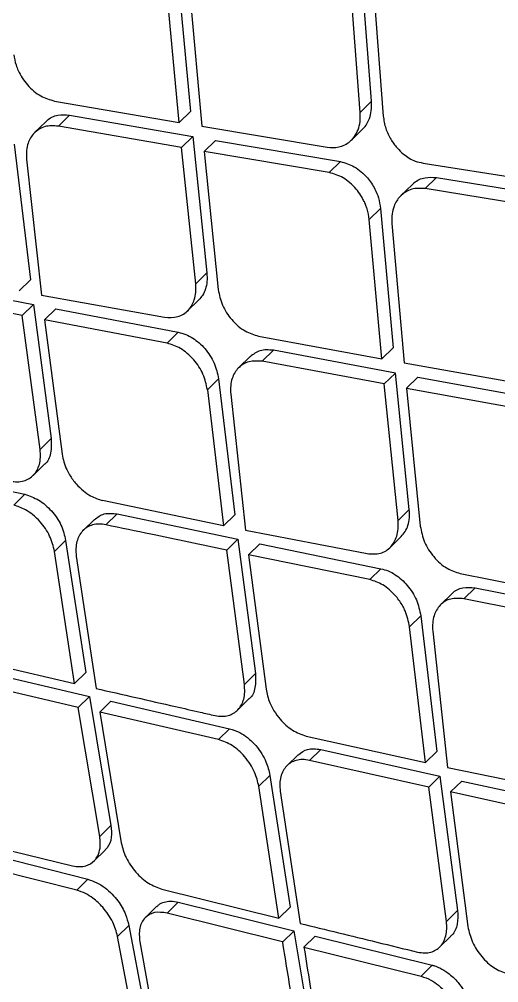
# Model space of a CAD drawing. Extents: x 525 to 613, y 487 to 635.
# Drawn here: x 602.214 to 602.765, y 577.558 to 578.665 of the extents above; entities that cross this region are included whole.
import ezdxf

# ---------------------------------------------------------------- set-up
doc = ezdxf.new("R2010")
doc.units = 0
doc.header["$MEASUREMENT"] = 0
doc.layers.add('1', color=4, linetype='Continuous')
doc.layers.add('STD TEST', color=3, linetype='Continuous')

# ---------------------------------------------------------------- blocks, each defined once
blk = doc.blocks.new('2023 VANGUARD')
at = {"layer": '1', "color": 3, "linetype": 'Continuous', "lineweight": 25}
for p, q in [((33.6592, -14.1205), (33.6467, -13.9586)), ((33.6462, -14.1332), (33.6338, -13.9713)), ((33.4361, -13.9726), (33.451, -14.1321)), ((33.6603, -13.9753), (33.6725, -14.1374)), ((33.4381, -14.1448), (33.4232, -13.9853)), ((33.4495, -13.9895), (33.4642, -14.1492)), ((33.2948, -14.1202), (33.4381, -14.1448)), ((33.6462, -14.1332), (33.6592, -14.1205)), ((33.2993, -14.149), (33.3121, -14.1364)), ((33.3121, -14.1364), (33.4538, -14.161)), ((33.4381, -14.1448), (33.451, -14.1322)), ((33.2848, -14.144), (33.272, -14.1565)), ((33.4409, -14.1736), (33.2993, -14.149)), ((33.4642, -14.1492), (33.608, -14.1733)), ((33.636, -14.1651), (33.6488, -14.1525)), ((33.2484, -14.1699), (33.2672, -14.3256)), ((33.4409, -14.1736), (33.4538, -14.161)), ((33.4538, -14.161), (33.4699, -14.3176)), ((33.467, -14.1781), (33.4798, -14.1655)), ((33.4798, -14.1655), (33.6235, -14.1898)), ((33.4571, -14.3302), (33.4409, -14.1736)), ((33.467, -14.1781), (33.483, -14.3365)), ((33.6105, -14.2024), (33.467, -14.1781)), ((33.2627, -14.187), (33.2799, -14.3431)), ((33.6105, -14.2024), (33.6234, -14.1898)), ((33.7184, -14.1914), (33.8632, -14.2145)), ((33.7207, -14.2207), (33.7337, -14.208)), ((33.7337, -14.208), (33.8782, -14.2314)), ((33.7057, -14.2163), (33.6929, -14.2288)), ((33.8652, -14.2441), (33.7207, -14.2207)), ((33.6694, -14.2437), (33.6565, -14.2563)), ((33.6694, -14.2437), (33.6839, -14.4036)), ((33.671, -14.4162), (33.6565, -14.2563)), ((33.6826, -14.2607), (33.6968, -14.4209)), ((33.1304, -14.3263), (33.2708, -14.3538)), ((33.2544, -14.3382), (33.2672, -14.3256)), ((33.4571, -14.3302), (33.4699, -14.3176)), ((33.2579, -14.3663), (33.1176, -14.3388)), ((33.2799, -14.3431), (33.4212, -14.3685)), ((33.4478, -14.3611), (33.4607, -14.3485)), ((33.2579, -14.3663), (33.2707, -14.3538)), ((33.2708, -14.3538), (33.2911, -14.5079)), ((33.2834, -14.3713), (33.2963, -14.3587)), ((33.2963, -14.3587), (33.4371, -14.3858)), ((33.2783, -14.5204), (33.2579, -14.3663)), ((33.2834, -14.3713), (33.3036, -14.5257)), ((33.4242, -14.3983), (33.2834, -14.3713)), ((33.437, -14.3858), (33.4242, -14.3983)), ((33.5292, -14.3901), (33.671, -14.4162)), ((33.671, -14.4162), (33.6839, -14.4036)), ((33.5195, -14.4137), (33.5066, -14.4263)), ((33.5336, -14.419), (33.5464, -14.4064)), ((33.6867, -14.4325), (33.5464, -14.4064)), ((33.6738, -14.4451), (33.5336, -14.419)), ((33.6968, -14.4209), (33.8392, -14.4463)), ((33.6866, -14.4325), (33.6738, -14.4451)), ((33.7025, -14.5894), (33.6867, -14.4325)), ((33.7124, -14.4372), (33.6995, -14.4498)), ((33.7124, -14.4372), (33.8546, -14.4629)), ((33.4834, -14.4393), (33.4705, -14.4519)), ((33.4834, -14.4393), (33.502, -14.5952)), ((33.6896, -14.602), (33.6738, -14.4451)), ((33.4705, -14.4519), (33.4891, -14.6078)), ((33.4974, -14.4567), (33.5144, -14.613)), ((33.6995, -14.4498), (33.8416, -14.4756)), ((33.6995, -14.4498), (33.7152, -14.6085)), ((33.2783, -14.5204), (33.2911, -14.5079)), ((33.1228, -14.5421), (33.2609, -14.5718)), ((33.2702, -14.5502), (33.283, -14.5376)), ((33.2481, -14.5843), (33.2609, -14.5718)), ((33.4891, -14.6078), (33.3502, -14.5789)), ((33.6896, -14.602), (33.7025, -14.5894)), ((33.3407, -14.6007), (33.3279, -14.6132)), ((33.354, -14.6068), (33.3668, -14.5943)), ((33.3668, -14.5943), (33.5055, -14.6233)), ((33.4891, -14.6078), (33.502, -14.5952)), ((33.5144, -14.613), (33.6541, -14.6399)), ((33.3077, -14.6249), (33.2949, -14.6374)), ((33.3077, -14.6249), (33.3307, -14.7764)), ((33.4927, -14.6359), (33.5055, -14.6234)), ((33.5055, -14.6233), (33.5258, -14.7775)), ((33.6804, -14.6328), (33.6933, -14.6202)), ((33.513, -14.7901), (33.4927, -14.6359)), ((33.5179, -14.6412), (33.5308, -14.6286)), ((33.5308, -14.6286), (33.6699, -14.6572)), ((33.3178, -14.789), (33.2949, -14.6374)), ((33.3199, -14.6429), (33.3426, -14.7947)), ((33.6571, -14.6698), (33.5179, -14.6412)), ((33.5179, -14.6412), (33.5379, -14.7956)), ((33.6571, -14.6698), (33.6699, -14.6572)), ((33.7609, -14.6627), (33.9012, -14.6902)), ((33.7652, -14.6917), (33.7781, -14.679)), ((33.7781, -14.6791), (33.9168, -14.7066)), ((33.7514, -14.6861), (33.7385, -14.6986)), ((33.9039, -14.7192), (33.7652, -14.6917)), ((33.7029, -14.7239), (33.7158, -14.7113)), ((33.7158, -14.7113), (33.7342, -14.8673)), ((33.7213, -14.8799), (33.7029, -14.7239)), ((33.7295, -14.7289), (33.7463, -14.8854)), ((33.1816, -14.7575), (33.3178, -14.789)), ((33.2003, -14.7724), (33.335, -14.8038)), ((33.3178, -14.789), (33.3307, -14.7764)), ((33.5258, -14.7775), (33.513, -14.7901)), ((33.3222, -14.8164), (33.1875, -14.7849)), ((33.3222, -14.8164), (33.335, -14.8038)), ((33.335, -14.8038), (33.3597, -14.952)), ((33.3469, -14.8221), (33.3597, -14.8095)), ((33.3597, -14.8095), (33.4961, -14.8409)), ((33.505, -14.8198), (33.5179, -14.8071)), ((33.3469, -14.9646), (33.3222, -14.8164)), ((33.4833, -14.8535), (33.3469, -14.8221)), ((33.3469, -14.8221), (33.3716, -14.972)), ((33.4833, -14.8535), (33.4961, -14.8409)), ((33.5841, -14.8494), (33.7213, -14.8799)), ((33.5879, -14.8773), (33.6007, -14.8647)), ((33.6007, -14.8647), (33.7377, -14.8954)), ((33.7213, -14.8799), (33.7342, -14.8673)), ((33.5749, -14.8708), (33.5621, -14.8833)), ((33.7248, -14.908), (33.5879, -14.8773)), ((33.7463, -14.8854), (33.8844, -14.9139)), ((33.5296, -14.9071), (33.5424, -14.8945)), ((33.5424, -14.8945), (33.5655, -15.0459)), ((33.7248, -14.908), (33.7377, -14.8954)), ((33.7377, -14.8954), (33.758, -15.0496)), ((33.7498, -14.9136), (33.7627, -14.901)), ((33.7627, -14.901), (33.9002, -14.9312)), ((33.5527, -15.0585), (33.5296, -14.9071)), ((33.5543, -14.9128), (33.5771, -15.0645)), ((33.7452, -15.0622), (33.7248, -14.908)), ((33.7498, -14.9136), (33.7698, -15.0681)), ((33.8873, -14.9438), (33.7498, -14.9136)), ((33.3469, -14.9646), (33.3597, -14.952)), ((33.1816, -14.9659), (33.3157, -14.9983)), ((33.1996, -14.9798), (33.3333, -15.0138)), ((33.3401, -14.993), (33.353, -14.9804)), ((33.3204, -15.0264), (33.1867, -14.9924)), ((33.3204, -15.0264), (33.3333, -15.0138)), ((33.4182, -15.0252), (33.5527, -15.0585)), ((33.4122, -15.0452), (33.3994, -15.0577)), ((33.4242, -15.0526), (33.4371, -15.04)), ((33.4371, -15.04), (33.5699, -15.0732)), ((33.557, -15.0858), (33.4242, -15.0526)), ((33.5527, -15.0585), (33.5655, -15.0459)), ((33.7452, -15.0622), (33.758, -15.0496)), ((33.3673, -15.0794), (33.3802, -15.0668)), ((33.3802, -15.0668), (33.4083, -15.2134)), ((33.5699, -15.0733), (33.5571, -15.0858)), ((33.5699, -15.0732), (33.5949, -15.2212)), ((33.3954, -15.226), (33.3673, -15.0794)), ((33.3928, -15.0855), (33.4194, -15.2325)), ((33.5943, -15.0793), (33.5815, -15.0919)), ((33.5943, -15.0793), (33.7289, -15.1125)), ((33.7374, -15.0917), (33.7503, -15.0791)), ((33.5815, -15.0919), (33.716, -15.1251)), ((33.716, -15.1251), (33.7288, -15.1125))]:
    blk.add_line(p, q, dxfattribs=at)
for points, knots in [([(26.8663, -9.7116), (26.937, -9.7812), (27.0812, -9.923), (27.2872, -10.1253), (27.4722, -10.3069), (27.6216, -10.4534), (27.7474, -10.5767), (27.8647, -10.6918), (27.9896, -10.8141), (28.1434, -10.965), (28.3305, -11.1483), (28.5539, -11.3673), (28.7978, -11.6064), (29.1727, -11.974), (29.664, -12.4562), (30.258, -13.0407), (30.9241, -13.6973), (31.6654, -14.4298), (32.3021, -15.0605), (32.756, -15.5099), (33.0391, -15.7902), (33.347, -16.0949), (33.6662, -16.4106), (33.8829, -16.6245), (33.9883, -16.7285)], [0, 0, 0, 0, 0.029767, 0.060688, 0.086611, 0.107534, 0.123455, 0.139475, 0.15683, 0.175896, 0.204115, 0.235405, 0.26976, 0.306593, 0.392938, 0.476282, 0.556631, 0.673578, 0.789035, 0.825555, 0.865273, 0.90861, 0.955567, 1, 1, 1, 1]), ([(33.9893, -16.6933), (33.9889, -16.6929), (33.9856, -16.6895), (33.9746, -16.6784), (33.9354, -16.6386), (33.7891, -16.4902), (33.2206, -15.9119), (32.0987, -14.7662), (31.072, -13.7471), (30.4807, -13.1602)], [0, 0, 0, 0, 0.000353, 0.002828, 0.009436, 0.033986, 0.128384, 0.498019, 1, 1, 1, 1]), ([(33.2481, -14.067), (33.2488, -14.071), (33.2498, -14.077), (33.2546, -14.089), (33.2614, -14.0997), (33.271, -14.1089), (33.2814, -14.1163), (33.2895, -14.1186), (33.2948, -14.1202)], [0, 0, 0, 0, 0.163472, 0.250582, 0.499861, 0.633896, 0.762075, 1, 1, 1, 1]), ([(33.6487, -14.1524), (33.649, -14.1522), (33.6527, -14.1492), (33.6564, -14.142), (33.6594, -14.1312), (33.6593, -14.1242), (33.6592, -14.1205)], [0, 0, 0, 0, 0.037811, 0.447722, 0.706248, 1, 1, 1, 1]), ([(33.285, -14.1441), (33.2854, -14.1436), (33.2889, -14.1396), (33.298, -14.1356), (33.3076, -14.1361), (33.3121, -14.1364)], [0, 0, 0, 0, 0.073946, 0.5627, 1, 1, 1, 1]), ([(33.608, -14.1733), (33.6126, -14.1735), (33.6224, -14.1741), (33.633, -14.1684), (33.64, -14.1609), (33.644, -14.1532), (33.6464, -14.1439), (33.6463, -14.1368), (33.6462, -14.1332)], [0, 0, 0, 0, 0.208143, 0.443363, 0.571931, 0.707531, 0.850209, 1, 1, 1, 1]), ([(33.6725, -14.1374), (33.6733, -14.1422), (33.6747, -14.1514), (33.6808, -14.1639), (33.688, -14.1739), (33.6973, -14.1828), (33.7074, -14.1893), (33.7153, -14.1908), (33.7184, -14.1914)], [0, 0, 0, 0, 0.194372, 0.368901, 0.523578, 0.658412, 0.867997, 1, 1, 1, 1]), ([(33.2993, -14.149), (33.294, -14.1487), (33.286, -14.1482), (33.277, -14.1523), (33.2697, -14.158), (33.2647, -14.1666), (33.2623, -14.1771), (33.2626, -14.1836), (33.2627, -14.187)], [0, 0, 0, 0, 0.244456, 0.370904, 0.499865, 0.723932, 0.855571, 1, 1, 1, 1]), ([(33.6234, -14.1898), (33.6288, -14.1913), (33.6371, -14.1937), (33.6474, -14.2012), (33.6558, -14.2095), (33.6626, -14.2199), (33.6677, -14.232), (33.6688, -14.2396), (33.6694, -14.2437)], [0, 0, 0, 0, 0.240637, 0.367491, 0.498365, 0.694731, 0.833848, 1, 1, 1, 1]), ([(33.6565, -14.2563), (33.6559, -14.2522), (33.6551, -14.2468), (33.6529, -14.2407), (33.6521, -14.2386), (33.6518, -14.2379), (33.6518, -14.2379), (33.6518, -14.2379), (33.6518, -14.2379), (33.6518, -14.2378), (33.6517, -14.2378), (33.6517, -14.2376), (33.6515, -14.2372), (33.6512, -14.2365), (33.6505, -14.2351), (33.6491, -14.2324), (33.6463, -14.2275), (33.6414, -14.2208), (33.6345, -14.2139), (33.6242, -14.2063), (33.6159, -14.204), (33.6105, -14.2024)], [0, 0, 0, 0, 0.167286, 0.219661, 0.251057, 0.251406, 0.251423, 0.251458, 0.251596, 0.251871, 0.252422, 0.254623, 0.259014, 0.26775, 0.285035, 0.318861, 0.383524, 0.500884, 0.631347, 0.758344, 1, 1, 1, 1]), ([(33.7058, -14.2165), (33.7065, -14.2157), (33.7104, -14.2115), (33.7199, -14.2073), (33.7293, -14.2078), (33.7337, -14.208)], [0, 0, 0, 0, 0.102961, 0.586284, 1, 1, 1, 1]), ([(33.7207, -14.2207), (33.7154, -14.2205), (33.7073, -14.2201), (33.698, -14.2245), (33.6905, -14.2304), (33.6852, -14.2392), (33.6823, -14.2501), (33.6825, -14.257), (33.6826, -14.2607)], [0, 0, 0, 0, 0.241665, 0.368805, 0.499911, 0.712325, 0.846851, 1, 1, 1, 1]), ([(33.4699, -14.3176), (33.4701, -14.3209), (33.4704, -14.3275), (33.4685, -14.3361), (33.4654, -14.3433), (33.4621, -14.3468), (33.4606, -14.3484)], [0, 0, 0, 0, 0.269518, 0.530365, 0.782615, 1, 1, 1, 1]), ([(33.4212, -14.3685), (33.4265, -14.3687), (33.437, -14.3693), (33.4492, -14.3614), (33.4553, -14.3506), (33.4576, -14.3399), (33.4572, -14.3335), (33.4571, -14.3302)], [0, 0, 0, 0, 0.248863, 0.499207, 0.728584, 0.859141, 1, 1, 1, 1]), ([(33.483, -14.3365), (33.4842, -14.3426), (33.4867, -14.3548), (33.4962, -14.3693), (33.5057, -14.3787), (33.516, -14.3862), (33.524, -14.3886), (33.5292, -14.3902)], [0, 0, 0, 0, 0.249843, 0.499322, 0.635836, 0.764929, 1, 1, 1, 1]), ([(33.4371, -14.3858), (33.4399, -14.3865), (33.4455, -14.3879), (33.4563, -14.3935), (33.4683, -14.4041), (33.4794, -14.421), (33.4821, -14.4332), (33.4834, -14.4393)], [0, 0, 0, 0, 0.131184, 0.257924, 0.497218, 0.748582, 1, 1, 1, 1]), ([(33.4705, -14.4519), (33.4692, -14.4458), (33.4667, -14.4337), (33.4571, -14.4192), (33.4477, -14.4098), (33.4374, -14.4024), (33.4294, -14.3999), (33.4242, -14.3983)], [0, 0, 0, 0, 0.249634, 0.499696, 0.635091, 0.763938, 1, 1, 1, 1]), ([(33.5464, -14.4064), (33.5411, -14.406), (33.5307, -14.4052), (33.5232, -14.411), (33.5196, -14.4139)], [0, 0, 0, 0, 0.510095, 1, 1, 1, 1]), ([(33.5336, -14.419), (33.5283, -14.4187), (33.5177, -14.4181), (33.5055, -14.4258), (33.4992, -14.4365), (33.4969, -14.4471), (33.4972, -14.4534), (33.4974, -14.4567)], [0, 0, 0, 0, 0.247032, 0.49923, 0.729617, 0.859916, 1, 1, 1, 1]), ([(33.2911, -14.5079), (33.2912, -14.5135), (33.2915, -14.5247), (33.2874, -14.5349), (33.2831, -14.5373), (33.2829, -14.5375)], [0, 0, 0, 0, 0.48487, 0.968332, 1, 1, 1, 1]), ([(33.2441, -14.5566), (33.2468, -14.557), (33.2522, -14.5578), (33.2618, -14.5563), (33.2716, -14.5505), (33.2773, -14.54), (33.2791, -14.5295), (33.2786, -14.5235), (33.2783, -14.5204)], [0, 0, 0, 0, 0.130826, 0.257892, 0.499804, 0.74092, 0.868332, 1, 1, 1, 1]), ([(33.3035, -14.5257), (33.3049, -14.5317), (33.3068, -14.5398), (33.3131, -14.5513), (33.3193, -14.5599), (33.3277, -14.5679), (33.338, -14.5751), (33.3455, -14.5775), (33.3502, -14.5789)], [0, 0, 0, 0, 0.249456, 0.338534, 0.499918, 0.650657, 0.784388, 1, 1, 1, 1]), ([(33.2949, -14.6374), (33.2934, -14.6315), (33.2905, -14.6196), (33.2804, -14.6048), (33.2703, -14.5952), (33.26, -14.5881), (33.2526, -14.5857), (33.2481, -14.5843)], [0, 0, 0, 0, 0.249766, 0.499436, 0.654498, 0.789749, 1, 1, 1, 1]), ([(33.6933, -14.6202), (33.6949, -14.6184), (33.6981, -14.6148), (33.7012, -14.6075), (33.703, -14.599), (33.7026, -14.5926), (33.7025, -14.5894)], [0, 0, 0, 0, 0.233517, 0.482488, 0.737948, 1, 1, 1, 1]), ([(33.3408, -14.6008), (33.3443, -14.5981), (33.3514, -14.5927), (33.3616, -14.5937), (33.3668, -14.5943)], [0, 0, 0, 0, 0.488909, 1, 1, 1, 1]), ([(33.6541, -14.6399), (33.6594, -14.6402), (33.6698, -14.6409), (33.6818, -14.633), (33.6879, -14.6222), (33.6901, -14.6115), (33.6898, -14.6052), (33.6896, -14.602)], [0, 0, 0, 0, 0.250814, 0.499227, 0.732582, 0.862136, 1, 1, 1, 1]), ([(33.354, -14.6068), (33.3513, -14.6064), (33.3459, -14.6056), (33.3363, -14.6071), (33.3264, -14.6129), (33.3208, -14.6235), (33.3191, -14.6339), (33.3196, -14.6399), (33.3199, -14.6429)], [0, 0, 0, 0, 0.129214, 0.255748, 0.499786, 0.74226, 0.869344, 1, 1, 1, 1]), ([(33.4927, -14.6359), (33.4637, -14.6299), (33.4174, -14.6202), (33.3712, -14.6105), (33.354, -14.6068)], [0, 0, 0, 0, 0.626411, 1, 1, 1, 1]), ([(33.7152, -14.6085), (33.7165, -14.6147), (33.7189, -14.6269), (33.7284, -14.6416), (33.7378, -14.6511), (33.748, -14.6587), (33.7559, -14.6611), (33.7609, -14.6627)], [0, 0, 0, 0, 0.249711, 0.499319, 0.638445, 0.768404, 1, 1, 1, 1]), ([(33.6699, -14.6572), (33.6728, -14.6579), (33.6783, -14.6594), (33.6889, -14.6652), (33.7009, -14.6759), (33.7118, -14.6929), (33.7144, -14.7051), (33.7158, -14.7113)], [0, 0, 0, 0, 0.130521, 0.257131, 0.49774, 0.748987, 1, 1, 1, 1]), ([(33.7029, -14.7239), (33.7016, -14.7178), (33.6995, -14.7077), (33.6928, -14.6961), (33.6867, -14.688), (33.6801, -14.6814), (33.67, -14.6739), (33.6621, -14.6714), (33.6571, -14.6698)], [0, 0, 0, 0, 0.249385, 0.412079, 0.50042, 0.638409, 0.768094, 1, 1, 1, 1]), ([(33.7514, -14.6861), (33.7516, -14.6859), (33.7547, -14.6821), (33.7635, -14.678), (33.7734, -14.6787), (33.7781, -14.679)], [0, 0, 0, 0, 0.027881, 0.528039, 1, 1, 1, 1]), ([(33.7652, -14.6917), (33.76, -14.6913), (33.7495, -14.6905), (33.7374, -14.6982), (33.7312, -14.7089), (33.729, -14.7195), (33.7293, -14.7257), (33.7294, -14.7289)], [0, 0, 0, 0, 0.249256, 0.499248, 0.733673, 0.862955, 1, 1, 1, 1]), ([(33.5258, -14.7775), (33.526, -14.783), (33.5262, -14.794), (33.5223, -14.8042), (33.5181, -14.8066), (33.5177, -14.8069)], [0, 0, 0, 0, 0.473039, 0.952571, 1, 1, 1, 1]), ([(33.4793, -14.8258), (33.482, -14.8262), (33.4874, -14.8271), (33.4968, -14.8257), (33.5065, -14.82), (33.5121, -14.8095), (33.5138, -14.799), (33.5132, -14.7931), (33.513, -14.7901)], [0, 0, 0, 0, 0.132598, 0.260257, 0.49987, 0.743417, 0.870192, 1, 1, 1, 1]), ([(33.3426, -14.7947), (33.373, -14.8016), (33.4129, -14.8107), (33.4585, -14.8211), (33.4736, -14.8245), (33.4793, -14.8258)], [0, 0, 0, 0, 0.66822, 0.876165, 1, 1, 1, 1]), ([(33.5379, -14.7956), (33.5391, -14.8008), (33.5409, -14.8092), (33.547, -14.8209), (33.5553, -14.8322), (33.5681, -14.8438), (33.5787, -14.8475), (33.5841, -14.8494)], [0, 0, 0, 0, 0.215947, 0.349899, 0.500892, 0.750429, 1, 1, 1, 1]), ([(33.4961, -14.8409), (33.5001, -14.8422), (33.507, -14.8444), (33.5173, -14.8514), (33.526, -14.8596), (33.5331, -14.8693), (33.5393, -14.8809), (33.5412, -14.8893), (33.5424, -14.8945)], [0, 0, 0, 0, 0.187099, 0.328265, 0.500908, 0.64868, 0.781257, 1, 1, 1, 1]), ([(33.5296, -14.9071), (33.5283, -14.9016), (33.5263, -14.8931), (33.52, -14.8815), (33.5118, -14.8705), (33.4992, -14.8591), (33.4886, -14.8553), (33.4833, -14.8535)], [0, 0, 0, 0, 0.227757, 0.35877, 0.500914, 0.750398, 1, 1, 1, 1]), ([(33.5751, -14.871), (33.5784, -14.8684), (33.5853, -14.8629), (33.5954, -14.8641), (33.6007, -14.8647)], [0, 0, 0, 0, 0.474873, 1, 1, 1, 1]), ([(33.5879, -14.8773), (33.5851, -14.8768), (33.5798, -14.876), (33.5703, -14.8774), (33.5606, -14.883), (33.5551, -14.8935), (33.5535, -14.904), (33.554, -14.9098), (33.5543, -14.9128)], [0, 0, 0, 0, 0.131234, 0.258449, 0.499894, 0.744681, 0.871143, 1, 1, 1, 1]), ([(33.3597, -14.952), (33.3601, -14.9567), (33.3609, -14.9666), (33.3575, -14.9759), (33.3537, -14.9794), (33.3529, -14.9802)], [0, 0, 0, 0, 0.410385, 0.867157, 1, 1, 1, 1]), ([(33.3157, -14.9983), (33.3185, -14.9988), (33.3239, -14.9997), (33.3329, -14.9983), (33.34, -14.994), (33.3451, -14.9866), (33.3475, -14.9787), (33.3476, -14.971), (33.347, -14.9662), (33.3469, -14.9646)], [0, 0, 0, 0, 0.143105, 0.271206, 0.501054, 0.625853, 0.791217, 0.929716, 1, 1, 1, 1]), ([(33.3715, -14.972), (33.373, -14.9777), (33.3753, -14.9863), (33.382, -14.9977), (33.3901, -15.0083), (33.4026, -15.0195), (33.413, -15.0233), (33.4182, -15.0252)], [0, 0, 0, 0, 0.240292, 0.368217, 0.500906, 0.750194, 1, 1, 1, 1]), ([(33.3333, -15.0138), (33.3367, -15.015), (33.3433, -15.0171), (33.3528, -15.0232), (33.361, -15.0305), (33.3695, -15.0405), (33.3768, -15.0531), (33.3791, -15.0626), (33.3802, -15.0668)], [0, 0, 0, 0, 0.164053, 0.316987, 0.458803, 0.589503, 0.816681, 1, 1, 1, 1]), ([(33.3673, -15.0794), (33.3658, -15.0739), (33.3635, -15.0654), (33.3568, -15.0541), (33.3494, -15.0445), (33.3404, -15.0362), (33.3301, -15.0296), (33.3238, -15.0275), (33.3204, -15.0264)], [0, 0, 0, 0, 0.237892, 0.366099, 0.500195, 0.698234, 0.836249, 1, 1, 1, 1]), ([(33.4124, -15.0454), (33.4131, -15.0446), (33.4154, -15.0421), (33.4208, -15.0398), (33.4283, -15.0384), (33.4341, -15.0395), (33.4371, -15.04)], [0, 0, 0, 0, 0.134228, 0.410035, 0.698612, 1, 1, 1, 1]), ([(33.4242, -15.0526), (33.4192, -15.052), (33.4093, -15.0507), (33.3999, -15.0562), (33.3949, -15.0633), (33.3917, -15.072), (33.3924, -15.0802), (33.3928, -15.0855)], [0, 0, 0, 0, 0.24947, 0.4991, 0.628386, 0.755117, 1, 1, 1, 1]), ([(33.758, -15.0496), (33.7582, -15.055), (33.7586, -15.066), (33.7544, -15.0755), (33.7506, -15.0786), (33.7502, -15.0789)], [0, 0, 0, 0, 0.462617, 0.938459, 1, 1, 1, 1]), ([(33.5771, -15.0645), (33.6065, -15.0717), (33.6514, -15.0827), (33.6964, -15.0936), (33.712, -15.0974)], [0, 0, 0, 0, 0.653621, 1, 1, 1, 1]), ([(33.712, -15.0974), (33.7147, -15.0979), (33.72, -15.0988), (33.7293, -15.0975), (33.7389, -15.092), (33.7443, -15.0815), (33.7459, -15.0711), (33.7454, -15.0652), (33.7452, -15.0622)], [0, 0, 0, 0, 0.134378, 0.26264, 0.499974, 0.7453, 0.871584, 1, 1, 1, 1]), ([(33.7698, -15.0681), (33.7712, -15.0741), (33.774, -15.0862), (33.7852, -15.1031), (33.7996, -15.1166), (33.8101, -15.1204), (33.8154, -15.1223)], [0, 0, 0, 0, 0.250043, 0.500022, 0.749955, 1, 1, 1, 1]), ([(33.582, -15.2338), (33.5819, -15.2329), (33.5816, -15.2315), (33.5811, -15.2288), (33.5805, -15.2248), (33.5792, -15.2178), (33.577, -15.2052), (33.5732, -15.1832), (33.5663, -15.1425), (33.5607, -15.1084), (33.5571, -15.0858)], [0, 0, 0, 0, 0.017104, 0.030497, 0.054545, 0.09754, 0.174389, 0.310931, 0.545091, 1, 1, 1, 1]), ([(33.5815, -15.0919), (33.586, -15.1201), (33.5923, -15.1592), (33.6008, -15.209), (33.6045, -15.2307), (33.6064, -15.2416)], [0, 0, 0, 0, 0.562661, 0.781761, 1, 1, 1, 1]), ([(33.7289, -15.1125), (33.7292, -15.1125), (33.73, -15.1128), (33.7329, -15.1136), (33.7387, -15.116), (33.7482, -15.1217), (33.7578, -15.1307), (33.7652, -15.1411), (33.7715, -15.1527), (33.7734, -15.1612), (33.7747, -15.1665)], [0, 0, 0, 0, 0.014372, 0.042569, 0.140352, 0.293177, 0.500762, 0.644581, 0.775864, 1, 1, 1, 1]), ([(33.716, -15.1251), (33.7198, -15.1264), (33.7266, -15.1286), (33.7368, -15.1357), (33.7453, -15.1439), (33.7521, -15.1534), (33.7585, -15.1649), (33.7605, -15.1736), (33.7618, -15.1791)], [0, 0, 0, 0, 0.184609, 0.326069, 0.500033, 0.638532, 0.76817, 1, 1, 1, 1])]:
    blk.add_open_spline(points, degree=3, knots=knots, dxfattribs=at)
blk.add_open_spline([(33.2609, -14.5718), (33.2662, -14.5736), (33.2769, -14.5773), (33.2919, -14.5903), (33.3035, -14.6069), (33.3063, -14.6189), (33.3077, -14.6249)], degree=3, dxfattribs=at)
blk = doc.blocks.new('2026 Vanguard')
at = {"layer": 'STD TEST', "color": 1}
blk.add_blockref('2023 VANGUARD', (44.1613, 88.209), dxfattribs=at)

msp = doc.modelspace()

# ---------------------------------------------------------------- block references
at = {"layer": '1'}
msp.add_blockref('2026 Vanguard', (524.7985, 504.4821), dxfattribs=at)

doc.saveas('drawing.dxf')
